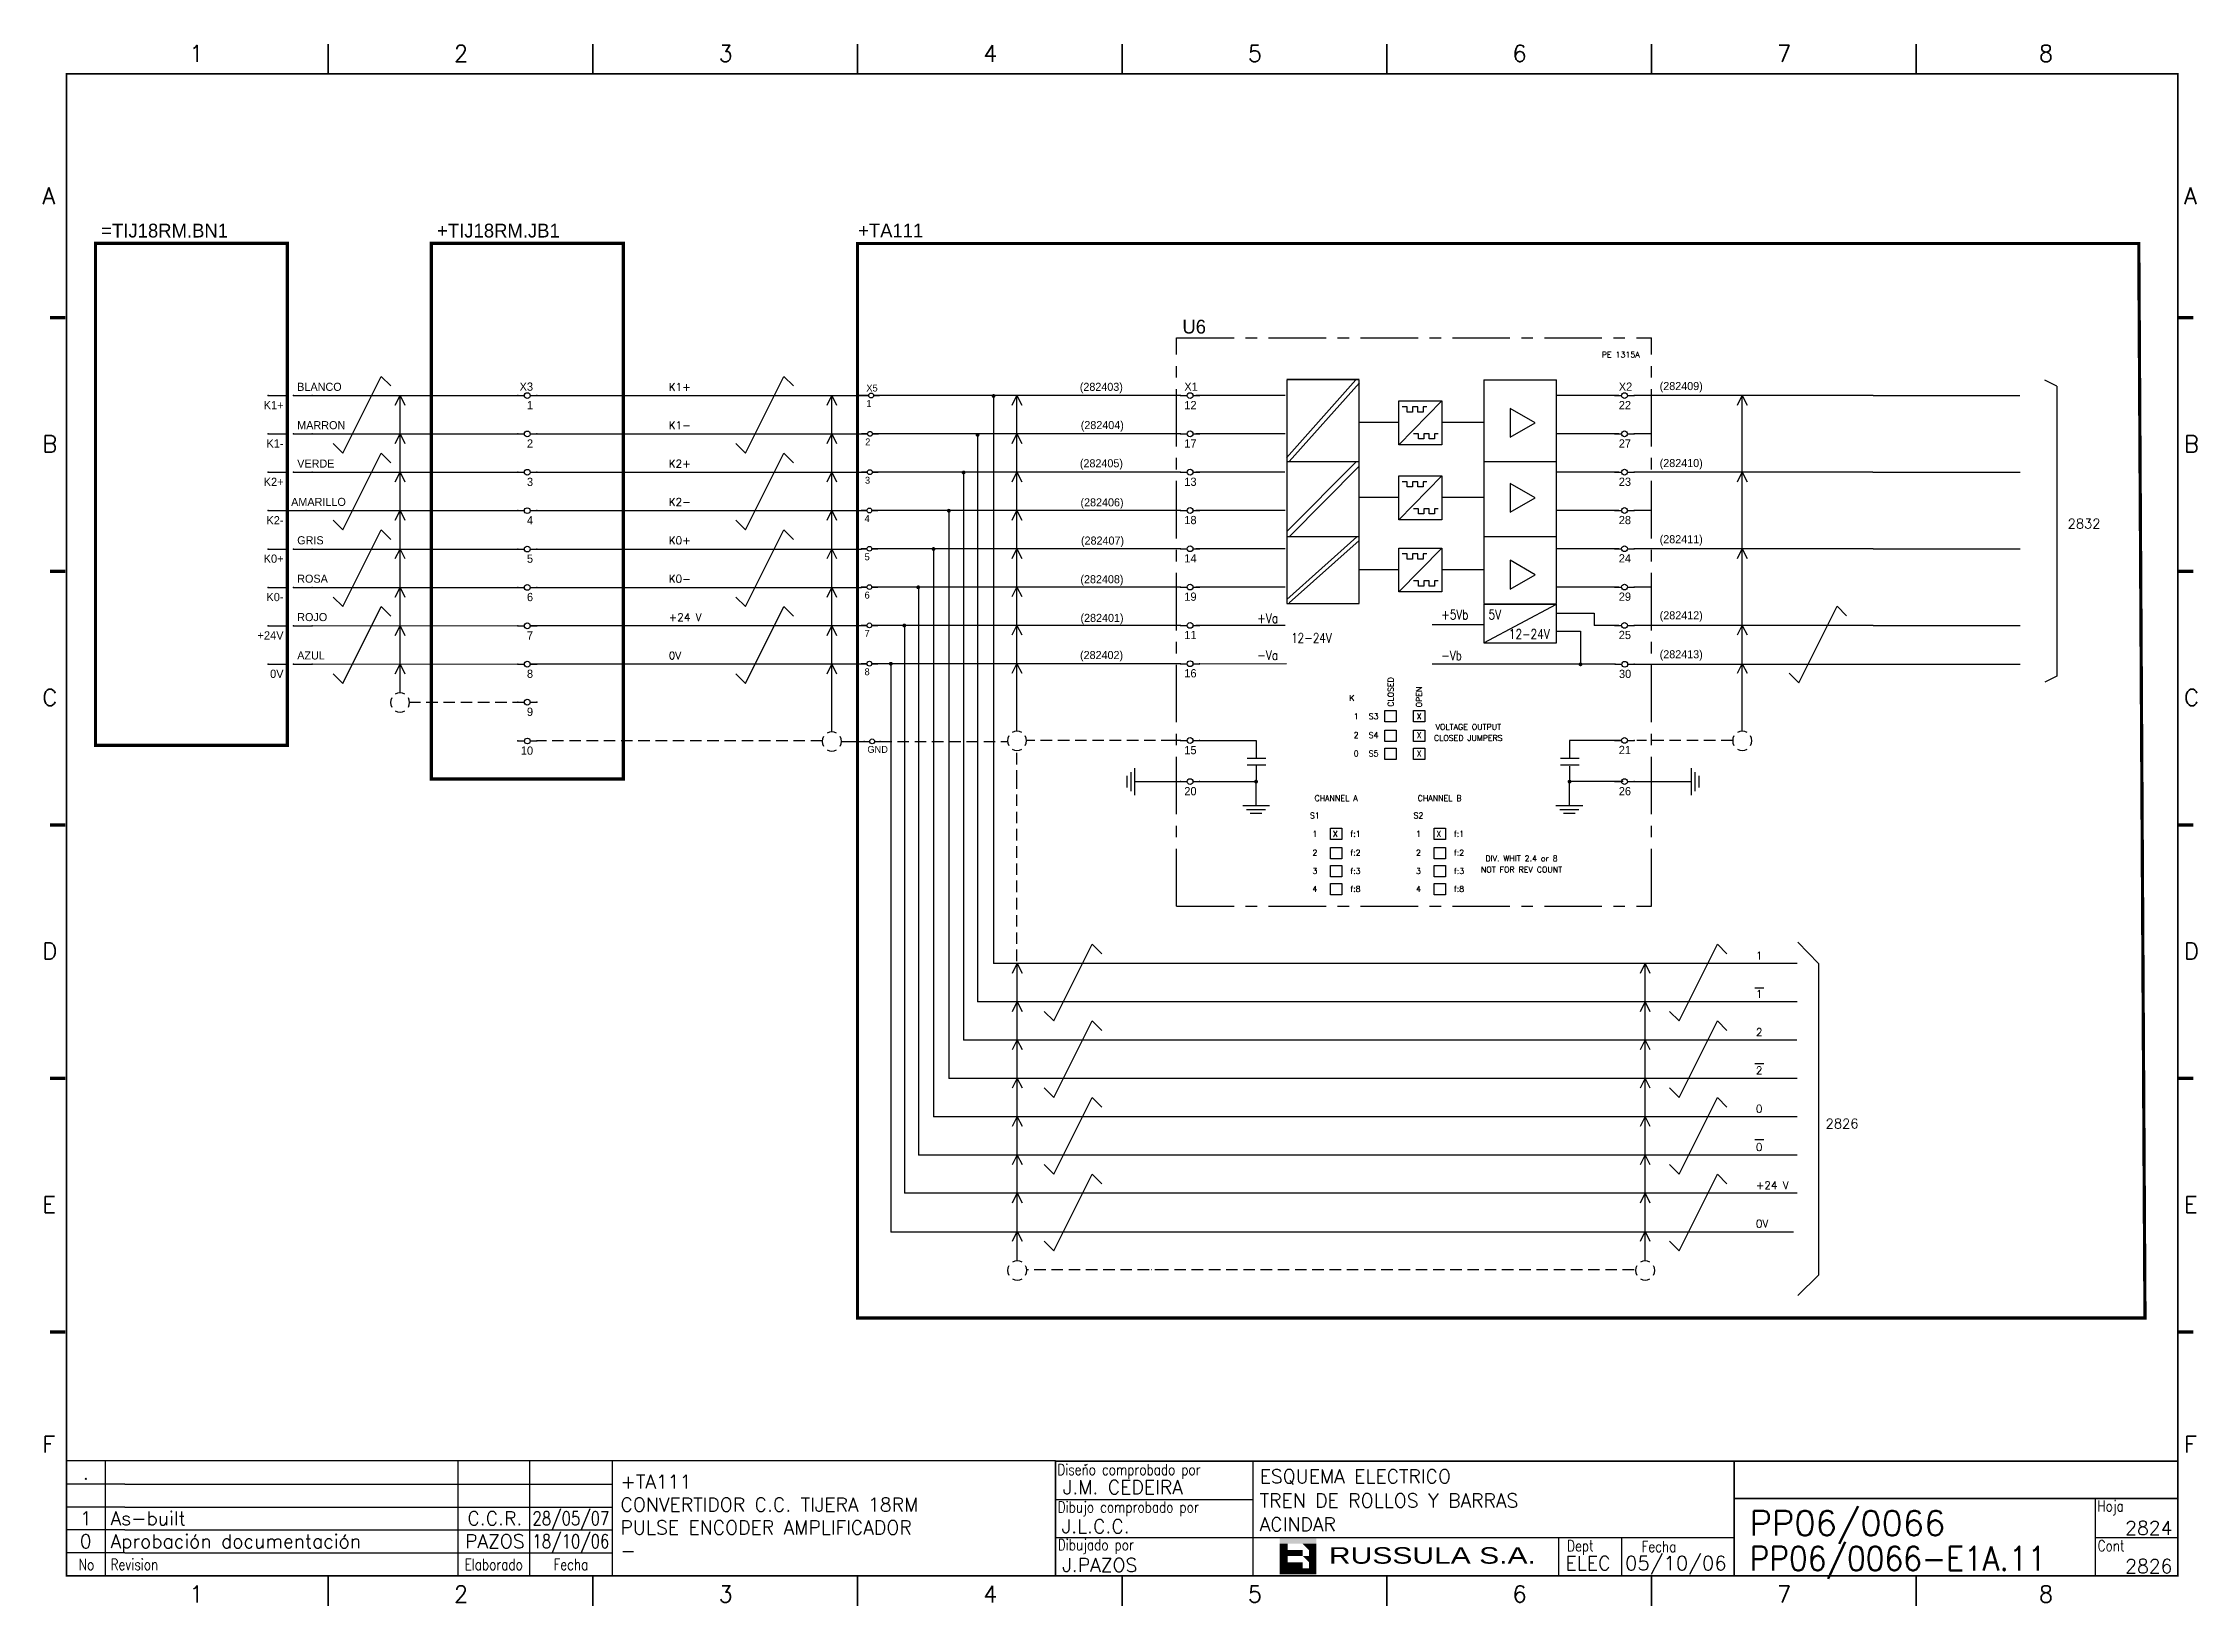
# Model space of a CAD drawing. Extents: x 43 to 605, y -5 to 403.
import ezdxf
from ezdxf.enums import TextEntityAlignment as Align

# ---------------------------------------------------------------- set-up
doc = ezdxf.new("R2010")
doc.units = 0
doc.header["$LTSCALE"] = 12
for name, pattern in [('CENTER', [2, 1.25, -0.25, 0.25, -0.25]), ('DASHDOT', [1, 0.5, -0.25, 0, -0.25]), ('HIDDEN', [0.375, 0.25, -0.125])]:
    doc.linetypes.add(name, pattern=pattern)
doc.layers.get('0').update_dxf_attribs({"linetype": 'CONTINUOUS'})
for name, color, linetype in [('1', 7, 'CONTINUOUS'), ('10', 5, 'CONTINUOUS'), ('102', 7, 'CONTINUOUS'), ('2', 7, 'CONTINUOUS'), ('25', 3, 'CONTINUOUS'), ('25PK', 4, 'CENTER'), ('35', 2, 'CONTINUOUS'), ('8', 1, 'CONTINUOUS'), ('9', 6, 'CONTINUOUS'), ('DIBUJO', 7, 'CONTINUOUS'), ('NODE', 7, 'CONTINUOUS')]:
    doc.layers.add(name, color=color, linetype=linetype)
doc.styles.add('ABBSTYLE', font='ROMANS.SHX', dxfattribs={"width": 0.8})
doc.styles.add('HELVETICA', font='HELV.SHX')
doc.styles.add('LABEL', font='SIMPLEX', dxfattribs={"width": 0.8, "height": 4})
doc.styles.add('ROMANS', font='romans')

# ---------------------------------------------------------------- blocks, each defined once
blk = doc.blocks.new('$030107')
at = {"layer": '102'}
for start, end in [(150, 210), (60, 120), (330, 30), (240, 300)]:
    blk.add_arc((0, 0), 2.5, start, end, dxfattribs=at)
blk = doc.blocks.new('NOD', base_point=(237.5, 170))
at = {"layer": 'NODE'}
blk.add_point((237.5, 170), dxfattribs=at)
blk = doc.blocks.new('$$PLL21C')
for p, q in [((-2.5, 0), (-0.75, 0)), ((0.75, 0), (2.5, 0))]:
    blk.add_line(p, q)
at = {"layer": '2'}
blk.add_circle((0, 0), 0.75, dxfattribs=at)
for p in [(-2.5, 0), (2.5, 0)]:
    blk.add_blockref('NOD', p, dxfattribs=at)
at = {"layer": '8'}
blk.add_attdef('*A', (-1.5, -3.575), '', height=2.15, dxfattribs=at)
at = {"layer": '9'}
blk.add_attdef('ID', (-1.5, 1.25), '', height=2.15, dxfattribs=at)
blk = doc.blocks.new('$$PLR12')
blk.add_line((-2.5, 0), (2.5, 0))
at = {"layer": '2'}
for p in [(-2.5, 0), (2.5, 0)]:
    blk.add_blockref('NOD', p, dxfattribs=at)
at = {"layer": '8'}
blk.add_attdef('*A', text='', height=2.15, dxfattribs=at).set_placement((1.5, -3.575), align=Align.RIGHT)
at = {"layer": '9'}
blk.add_attdef('ID', text='', height=2.15, dxfattribs=at).set_placement((1.5, 1.25), align=Align.RIGHT)
blk = doc.blocks.new('$$PLL21')
blk.add_line((-2.5, 0), (2.5, 0))
at = {"layer": '2'}
for p in [(-2.5, 0), (2.5, 0)]:
    blk.add_blockref('NOD', p, dxfattribs=at)
at = {"layer": '8'}
blk.add_attdef('*A', (-1.5, -3.575), '', height=2.15, dxfattribs=at)
at = {"layer": '9'}
blk.add_attdef('ID', (-1.5, 1.25), '', height=2.15, dxfattribs=at)
blk = doc.blocks.new('$$PLR12C')
for p, q in [((-2.5, 0), (-0.75, 0)), ((0.75, 0), (2.5, 0))]:
    blk.add_line(p, q)
at = {"layer": '2'}
blk.add_circle((0, 0), 0.75, dxfattribs=at)
for p in [(-2.5, 0), (2.5, 0)]:
    blk.add_blockref('NOD', p, dxfattribs=at)
at = {"layer": '8'}
blk.add_attdef('*A', text='', height=2.15, dxfattribs=at).set_placement((1.5, -3.575), align=Align.RIGHT)
at = {"layer": '9'}
blk.add_attdef('ID', text='', height=2.15, dxfattribs=at).set_placement((1.5, 1.25), align=Align.RIGHT)
blk = doc.blocks.new('newcajec')
at = {"layer": '1'}
for p, q in [((179.4, 20.85), (0.13, 20.85)), ((7, 20.85), (7, 0)), ((71, 20.85), (71, 0)), ((84, 20.85), (84, 0.09)), ((99, 20.85), (99, 0)), ((184.64, 20.18), (184.81, 20.01)), ((184.81, 20.01), (185.18, 20.25)), ((215.2, 20.8), (215.2, 0)), ((10.6, 16.64), (0, 16.64)), ((10.6, 16.64), (99, 16.64)), ((10.6, 12.48), (0, 12.48)), ((10.6, 12.48), (99, 12.48)), ((179.4, 13.87), (215.2, 13.87)), ((368, 14.06), (368, 0)), ((10.6, 8.32), (0, 8.32)), ((10.6, 8.32), (99, 8.32)), ((10.6, 4.16), (0, 4.16)), ((10.6, 4.16), (99, 4.16)), ((179.4, 6.93), (267.63, 6.93)), ((267.63, 6.93), (302.5, 6.93)), ((270.63, 6.91), (270.63, 0)), ((282.07, 6.93), (282.07, 0)), ((368, 6.93), (383, 6.93))]:
    blk.add_line(p, q, dxfattribs=at)
for points in [[(47.5, 272.5, 0.3, 0.3, 0), (47.5, 277.91, 0.3, 0.3, 0)], [(95.5, 272.5, 0.3, 0.3, 0), (95.5, 277.91, 0.3, 0.3, 0)], [(143.5, 272.5, 0.3, 0.3, 0), (143.5, 277.91, 0.3, 0.3, 0)], [(191.5, 272.5, 0.3, 0.3, 0), (191.5, 277.91, 0.3, 0.3, 0)], [(239.5, 272.5, 0.3, 0.3, 0), (239.5, 277.91, 0.3, 0.3, 0)], [(287.5, 272.5, 0.3, 0.3, 0), (287.5, 277.91, 0.3, 0.3, 0)], [(335.5, 272.5, 0.3, 0.3, 0), (335.5, 277.91, 0.3, 0.3, 0)], [(-2.99, 228.23, 0.6, 0.6, 0), (-0.18, 228.23, 0.6, 0.6, 0)], [(383.01, 228.23, 0.6, 0.6, 0), (385.82, 228.23, 0.6, 0.6, 0)], [(-2.99, 182.23, 0.6, 0.6, 0), (-0.18, 182.23, 0.6, 0.6, 0)], [(383.01, 182.23, 0.6, 0.6, 0), (385.82, 182.23, 0.6, 0.6, 0)], [(-2.99, 136.23, 0.6, 0.6, 0), (-0.18, 136.23, 0.6, 0.6, 0)], [(383.01, 136.23, 0.6, 0.6, 0), (385.82, 136.23, 0.6, 0.6, 0)], [(-2.99, 90.23, 0.6, 0.6, 0), (-0.18, 90.23, 0.6, 0.6, 0)], [(383.01, 90.23, 0.6, 0.6, 0), (385.82, 90.23, 0.6, 0.6, 0)], [(-2.99, 44.23, 0.6, 0.6, 0), (-0.18, 44.23, 0.6, 0.6, 0)], [(383.01, 44.23, 0.6, 0.6, 0), (385.82, 44.23, 0.6, 0.6, 0)], [(383, 20.8, 0.3, 0.3, 0), (179.4, 20.8, 0.3, 0.3, 0), (179.4, 0, 0.3, 0.3, 0)], [(302.5, 20.8, 0.3, 0.3, 0), (302.5, 0, 0.3, 0.3, 0)], [(302.5, 14, 0.3, 0.3, 0), (383, 14, 0.3, 0.3, 0)], [(47.5, -5.5, 0.3, 0.3, 0), (47.5, -0.09, 0.3, 0.3, 0)], [(95.5, -5.5, 0.3, 0.3, 0), (95.5, -0.09, 0.3, 0.3, 0)], [(143.5, -5.5, 0.3, 0.3, 0), (143.5, -0.09, 0.3, 0.3, 0)], [(191.5, -5.5, 0.3, 0.3, 0), (191.5, -0.09, 0.3, 0.3, 0)], [(239.5, -5.5, 0.3, 0.3, 0), (239.5, -0.09, 0.3, 0.3, 0)], [(287.5, -5.5, 0.3, 0.3, 0), (287.5, -0.09, 0.3, 0.3, 0)], [(335.5, -5.5, 0.3, 0.3, 0), (335.5, -0.09, 0.3, 0.3, 0)]]:
    blk.add_lwpolyline(points, format="xyseb", dxfattribs=at)
at = {"layer": '1', "const_width": 0.3}
blk.add_lwpolyline([(0, 0), (0, 272.5), (383, 272.5), (383, 0)], close=True, dxfattribs=at)
at = {"layer": '2', "color": 14}
for p, q in [((221.42, 4.69), (221.42, 5.81)), ((221.42, 2.47), (221.42, 3.58))]:
    blk.add_line(p, q, dxfattribs=at)
for points in [[(220.05, 5.81), (220.05, 6.92), (226.74, 5.81), (226.74, 6.92)], [(221.42, 2.47), (220.05, 2.47), (221.42, 5.81), (220.05, 5.81)], [(221.42, 4.69), (224.25, 4.69), (221.42, 3.58), (224.25, 3.58)], [(224.25, 5.81), (225.37, 5.81), (225.37, 4.69)], [(225.37, 5.81), (226.74, 5.81), (225.37, 1.35), (226.74, 1.35)], [(224.25, 0.24), (224.25, 2.47), (220.05, 0.24), (220.05, 2.47)], [(224.25, 3.58), (225.37, 3.58), (225.37, 2.47)], [(226.74, 1.35), (226.74, 0.24), (224.25, 1.35), (224.25, 0.24)]]:
    blk.add_solid(points, dxfattribs=at)
at = {"layer": '1', "style": 'ROMANS'}
for s, p in [('1', (22.29, 274.68)), ('2', (70.29, 274.68)), ('3', (118.29, 274.68)), ('4', (166.29, 274.68)), ('5', (214.29, 274.68)), ('6', (262.29, 274.68)), ('7', (310.29, 274.68)), ('8', (357.79, 274.68)), ('A', (-4.37, 248.84)), ('A', (384.13, 248.84)), ('B', (-4.37, 203.84)), ('B', (384.13, 203.84)), ('C', (-4.37, 157.84)), ('C', (384.13, 157.84)), ('D', (-4.37, 111.84)), ('D', (384.13, 111.84)), ('E', (-4.37, 65.84)), ('E', (384.13, 65.84)), ('F', (-4.37, 22.34)), ('F', (384.13, 22.34)), ('1', (22.29, -4.82)), ('2', (70.29, -4.82)), ('3', (118.29, -4.82)), ('4', (166.29, -4.82)), ('5', (214.29, -4.82)), ('6', (262.29, -4.82)), ('7', (310.29, -4.82)), ('8', (357.79, -4.82))]:
    blk.add_text(s, height=3, dxfattribs=at).set_placement(p)
at = {"layer": '1', "style": 'LABEL', "width": 0.8}
for s, p in [('Diseno comprobado por', (179.73, 18.27)), ('Dibujo comprobado por', (179.81, 11.47)), ('Hoja', (368.38, 11.66)), ('Dibujado por', (179.83, 4.64)), ('Fecha', (285.71, 4.3)), ('Cont', (368.43, 4.46)), ('No', (2.23, 1.05)), ('Revision', (8, 1.05))]:
    blk.add_text(s, height=2, dxfattribs=at).set_placement(p)
for s, p in [('Dept', (274.61, 4.44)), ('Elaborado', (77.5, 1.05)), ('Fecha', (91.5, 1.05))]:
    blk.add_text(s, height=2, dxfattribs=at).set_placement(p, align=Align.CENTER)
at = {"layer": '10', "style": 'ROMANS'}
for tag, p in [('REV41', (3.5, 18.74)), ('REV43', (77.7, 18.74)), ('REV31', (3.5, 14.58)), ('REV33', (77.7, 14.58)), ('REV21', (3.5, 10.42)), ('REV23', (77.7, 10.42)), ('REV11', (3.5, 6.27)), ('REV13', (77.7, 6.27))]:
    blk.add_attdef(tag, text='', height=2.5, dxfattribs=at).set_placement(p, align=Align.MIDDLE)
for tag, p, height in [('REV42', (8, 17.49), 2.5), ('REV32', (8, 13.33), 2.5), ('SHEETNAME1', (100.5, 15.83), 2.5), ('DESIGNCHECK', (180.74, 14.83), 2.5), ('DOCUMENTTYPE', (216.43, 16.8), 2.5), ('NOTA', (305.32, 15.8), 3), ('SHEETNAME2', (100.5, 11.67), 2.5), ('OBJECT', (216.43, 12.4), 2.5), ('ORDER', (305.32, 7.3), 4.5), ('REV22', (8, 9.17), 2.5), ('SHEETNAME3', (100.5, 7.51), 2.5), ('DRAWINGCHECK', (180.53, 7.71), 2.5), ('CUSTOMER', (216.43, 8.08), 2.5), ('REV12', (8, 5.01), 2.5), ('SHEETNAME4', (100.5, 3.35), 2.5), ('DOCUMENT_ID', (305.32, 0.93), 4.4), ('USER', (180.63, 0.71), 2.5), ('DEPARTMENT', (271.93, 1.05), 2.5)]:
    blk.add_attdef(tag, p, '', height=height, dxfattribs=at)
for tag, width, p, p2 in [('REV44', 1.221199, (84.53, 17.49), (98.48, 17.49)), ('REV34', 1.221199, (84.53, 13.33), (98.48, 13.33)), ('REV24', 1.221199, (84.53, 9.17), (98.48, 9.17)), ('REV14', 1.221199, (84.53, 5.01), (98.48, 5.01)), ('CREATED2', 7.039915, (282.71, 1.05), (301.14, 1.05))]:
    blk.add_attdef(tag, text='', height=2.5, dxfattribs=dict(at, width=width)).set_placement(p, p2, align=Align.FIT)
for tag, p in [('SHEET', (382, 7.43)), ('NEXTSHEET', (382, 0.5))]:
    blk.add_attdef(tag, text='', height=2.5, dxfattribs=at).set_placement(p, align=Align.RIGHT)
at = {"layer": 'DIBUJO', "color": 14, "style": 'HELVETICA', "width": 1.3}
blk.add_text('RUSSULA S.A.', height=3, dxfattribs=at).set_placement((229, 2.19))

msp = doc.modelspace()

# ---------------------------------------------------------------- linework, layer by layer
for p, q in [((113.02, 310.99), (168.4, 310.99)), ((169.9, 310.99), (256.81, 310.99)), ((113.02, 300.98), (168.4, 300.98)), ((169.9, 300.98), (256.34, 300.99)), ((113.02, 290.96), (168.4, 290.97)), ((169.9, 290.97), (256.34, 290.99)), ((111.44, 280.94), (168.4, 280.96)), ((169.9, 280.96), (256.34, 280.99)), ((113.02, 270.92), (168.4, 270.92)), ((169.9, 270.92), (256.34, 270.92)), ((113.02, 260.9), (168.4, 260.9)), ((169.9, 260.9), (256.34, 260.9)), ((113.02, 250.88), (168.4, 250.93)), ((169.9, 250.93), (256.34, 250.99)), ((113.02, 240.86), (168.4, 240.91)), ((169.9, 240.92), (256.34, 240.99)), ((453.09, 240.83), (405.29, 240.83)), ((458.09, 240.83), (558.78, 240.83)), ((254.83, 220.69), (257.07, 220.71)), ((343.64, 220.93), (359.4, 220.93)), ((359.4, 214.5), (359.4, 210.21)), ((458.04, 210.21), (472.91, 210.21))]:
    msp.add_line(p, q)
at = {"linetype": 'HIDDEN'}
for p, q in [((261.27, 220.71), (294.46, 220.71)), ((337.64, 220.93), (299.46, 220.93)), ((338.64, 220.93), (337.64, 220.93)), ((483.77, 220.92), (458.79, 220.97))]:
    msp.add_line(p, q, dxfattribs=at)
at = {"layer": '2', "color": 7}
for p, q in [((120.99, 295.97), (131.01, 316)), ((131.01, 316), (133.51, 313.5)), ((226.1, 295.97), (236.12, 316)), ((236.12, 316), (238.62, 313.5)), ((367.35, 294.75), (385.45, 315.13)), ((568.38, 313.47), (565.28, 315.03)), ((134.68, 308.49), (135.93, 310.99)), ((135.93, 233.35), (135.93, 310.99)), ((135.93, 310.99), (137.18, 308.49)), ((247.39, 308.49), (248.64, 310.99)), ((248.64, 223.2), (248.64, 310.99)), ((248.64, 310.99), (249.89, 308.49)), ((258.28, 310.99), (255.34, 310.99)), ((339.64, 310.99), (259.54, 310.99)), ((290.81, 310.85), (290.81, 162.73)), ((295.71, 308.49), (296.96, 310.99)), ((296.96, 223.37), (296.96, 310.99)), ((296.96, 310.99), (298.21, 308.49)), ((366.98, 310.99), (343.64, 310.99)), ((367.98, 293.79), (386.33, 314.3)), ((396.6, 298.14), (407.82, 309.58)), ((454.04, 310.99), (437.77, 310.99)), ((520.47, 310.99), (458.04, 310.99)), ((485.02, 308.49), (486.27, 310.99)), ((486.27, 223.37), (486.27, 310.99)), ((486.27, 310.99), (487.52, 308.49)), ((520.47, 310.99), (558.72, 310.99)), ((568.38, 313.47), (568.38, 237.75)), ((396.58, 303.93), (386.31, 303.93)), ((398.77, 308.04), (397.5, 308.04)), ((398.77, 306.69), (398.77, 308.04)), ((400.23, 306.69), (398.77, 306.69)), ((401.55, 308.04), (400.23, 308.04)), ((400.23, 308.04), (400.23, 306.69)), ((401.55, 306.69), (401.55, 308.04)), ((403.01, 306.69), (401.55, 306.69)), ((403.94, 308.04), (403.01, 308.04)), ((403.01, 308.04), (403.01, 306.69)), ((418.8, 303.93), (407.8, 303.93)), ((118.48, 298.47), (120.99, 295.97)), ((134.68, 298.47), (135.93, 300.98)), ((135.93, 300.98), (137.18, 298.47)), ((223.59, 298.47), (226.1, 295.97)), ((247.39, 298.47), (248.64, 300.98)), ((248.64, 300.98), (249.89, 298.47)), ((257.97, 300.99), (256.34, 300.99)), ((339.64, 300.99), (259.23, 300.99)), ((286.7, 300.99), (286.7, 152.73)), ((295.71, 298.49), (296.96, 300.99)), ((296.96, 300.99), (298.21, 298.49)), ((366.98, 300.99), (343.64, 300.99)), ((401.73, 301), (400.46, 301)), ((401.73, 299.65), (401.73, 301)), ((403.2, 299.65), (401.73, 299.65)), ((403.2, 301), (403.2, 299.65)), ((404.51, 301), (403.2, 301)), ((404.51, 299.65), (404.51, 301)), ((405.97, 299.65), (404.51, 299.65)), ((405.97, 301), (405.97, 299.65)), ((406.91, 301), (405.97, 301)), ((454.04, 300.99), (437.77, 300.99)), ((462.54, 300.99), (458.04, 300.99)), ((120.99, 275.93), (131.01, 295.97)), ((131.01, 295.97), (133.51, 293.46)), ((226.1, 275.93), (236.12, 295.97)), ((236.12, 295.97), (238.62, 293.46)), ((367.37, 275.52), (385.46, 293.68)), ((368.06, 274.23), (386.29, 292.58)), ((134.68, 288.45), (135.93, 290.96)), ((135.93, 290.96), (137.18, 288.45)), ((247.39, 288.45), (248.64, 290.96)), ((248.64, 290.96), (249.89, 288.45)), ((257.91, 290.99), (256.34, 290.99)), ((339.64, 290.99), (259.17, 290.99)), ((283.02, 290.99), (283.02, 142.73)), ((295.71, 288.49), (296.96, 290.99)), ((296.96, 290.99), (298.21, 288.49)), ((366.85, 290.99), (343.64, 290.99)), ((396.6, 278.58), (407.82, 290.03)), ((398.77, 288.48), (397.5, 288.48)), ((398.77, 287.13), (398.77, 288.48)), ((400.23, 287.13), (398.77, 287.13)), ((401.55, 288.48), (400.23, 288.48)), ((400.23, 288.48), (400.23, 287.13)), ((401.55, 287.13), (401.55, 288.48)), ((403.01, 287.13), (401.55, 287.13)), ((403.01, 288.48), (403.01, 287.13)), ((403.94, 288.48), (403.01, 288.48)), ((454.04, 290.99), (437.77, 290.99)), ((520.35, 290.99), (458.04, 290.99)), ((485.02, 288.49), (486.27, 290.99)), ((486.27, 290.99), (487.52, 288.49)), ((520.35, 290.99), (558.78, 290.99)), ((396.58, 284.37), (386.31, 284.37)), ((401.73, 281.44), (400.46, 281.44)), ((401.73, 280.09), (401.73, 281.44)), ((403.2, 281.44), (403.2, 280.09)), ((404.51, 281.44), (403.2, 281.44)), ((404.51, 280.09), (404.51, 281.44)), ((406.91, 281.44), (405.97, 281.44)), ((405.97, 281.44), (405.97, 280.09)), ((418.8, 284.37), (407.8, 284.37)), ((118.48, 278.43), (120.99, 275.93)), ((120.99, 255.89), (131.01, 275.93)), ((131.01, 275.93), (133.51, 273.42)), ((134.68, 278.43), (135.93, 280.94)), ((135.93, 280.94), (137.18, 278.43)), ((223.59, 278.43), (226.1, 275.93)), ((226.1, 255.89), (236.12, 275.93)), ((236.12, 275.93), (238.62, 273.42)), ((247.39, 278.43), (248.64, 280.94)), ((248.64, 280.94), (249.89, 278.43)), ((257.81, 280.99), (256.34, 280.99)), ((339.64, 280.99), (259.07, 280.99)), ((279.14, 280.99), (279.14, 132.73)), ((295.71, 278.49), (296.96, 280.99)), ((296.96, 280.99), (298.21, 278.49)), ((366.98, 280.99), (343.64, 280.99)), ((403.2, 280.09), (401.73, 280.09)), ((405.97, 280.09), (404.51, 280.09)), ((454.04, 280.99), (437.77, 280.99)), ((462.54, 280.99), (458.04, 280.99)), ((134.68, 268.42), (135.93, 270.92)), ((135.93, 270.92), (137.18, 268.42)), ((247.39, 268.42), (248.64, 270.92)), ((248.64, 270.92), (249.89, 268.42)), ((257.81, 270.99), (256.34, 270.99)), ((339.64, 270.99), (259.07, 270.99)), ((275.18, 270.99), (275.18, 122.73)), ((295.71, 268.49), (296.96, 270.99)), ((296.96, 270.99), (298.21, 268.49)), ((366.98, 270.99), (343.64, 270.99)), ((367.36, 257.77), (385.63, 274.15)), ((367.99, 256.9), (386.32, 273.19)), ((396.6, 259.74), (407.82, 271.19)), ((454.04, 270.99), (437.77, 270.99)), ((520.47, 270.99), (458.04, 270.99)), ((485.02, 268.49), (486.27, 270.99)), ((486.27, 270.99), (487.52, 268.49)), ((520.47, 270.99), (558.78, 270.99)), ((396.58, 265.53), (386.31, 265.53)), ((398.77, 269.64), (397.5, 269.64)), ((398.77, 268.29), (398.77, 269.64)), ((400.23, 268.29), (398.77, 268.29)), ((401.55, 269.64), (400.23, 269.64)), ((400.23, 269.64), (400.23, 268.29)), ((401.55, 268.29), (401.55, 269.64)), ((403.01, 268.29), (401.55, 268.29)), ((403.94, 269.64), (403.01, 269.64)), ((403.01, 269.64), (403.01, 268.29)), ((418.8, 265.53), (407.8, 265.53)), ((134.68, 258.4), (135.93, 260.9)), ((135.93, 260.9), (137.18, 258.4)), ((247.39, 258.4), (248.64, 260.9)), ((248.64, 260.9), (249.89, 258.4)), ((257.81, 260.99), (256.34, 260.99)), ((339.64, 260.99), (259.07, 260.99)), ((271.23, 260.99), (271.23, 112.73)), ((295.71, 258.49), (296.96, 260.99)), ((296.96, 260.99), (298.21, 258.49)), ((366.98, 260.99), (343.64, 260.99)), ((401.73, 262.6), (400.46, 262.6)), ((401.73, 261.25), (401.73, 262.6)), ((403.2, 261.25), (401.73, 261.25)), ((403.2, 262.6), (403.2, 261.25)), ((404.51, 262.6), (403.2, 262.6)), ((404.51, 261.25), (404.51, 262.6)), ((405.97, 261.25), (404.51, 261.25)), ((406.91, 262.6), (405.97, 262.6)), ((405.97, 262.6), (405.97, 261.25)), ((454.04, 260.99), (437.77, 260.99)), ((462.54, 260.99), (458.04, 260.99)), ((118.48, 258.4), (120.99, 255.89)), ((120.99, 235.85), (131.01, 255.89)), ((131.01, 255.89), (133.51, 253.39)), ((223.59, 258.4), (226.1, 255.89)), ((226.1, 235.85), (236.12, 255.89)), ((236.12, 255.89), (238.62, 253.39)), ((418.83, 246.43), (437.78, 256.55)), ((437.86, 254.22), (447.58, 254.22)), ((447.58, 254.22), (447.58, 251)), ((501.01, 235.99), (511.01, 255.99)), ((511.01, 255.99), (513.51, 253.49)), ((134.68, 248.38), (135.93, 250.88)), ((135.93, 250.88), (137.18, 248.38)), ((247.39, 248.38), (248.64, 250.88)), ((248.64, 250.88), (249.89, 248.38)), ((257.81, 250.99), (256.34, 250.99)), ((339.64, 250.99), (259.07, 250.99)), ((267.6, 250.99), (267.6, 102.73)), ((295.71, 248.49), (296.96, 250.99)), ((296.96, 250.99), (298.21, 248.49)), ((366.98, 250.99), (343.64, 250.99)), ((418.81, 251.15), (405.29, 251.15)), ((437.73, 249.48), (444.03, 249.48)), ((444.03, 249.48), (444.03, 240.99)), ((454.04, 251), (447.58, 251)), ((520.47, 251), (458.04, 251)), ((485.02, 248.49), (486.27, 250.99)), ((486.27, 250.99), (487.52, 248.49)), ((520.47, 251), (558.78, 250.99)), ((118.48, 238.36), (120.99, 235.85)), ((134.68, 238.36), (135.93, 240.86)), ((135.93, 240.86), (137.18, 238.36)), ((223.59, 238.36), (226.1, 235.85)), ((247.39, 238.36), (248.64, 240.86)), ((248.64, 240.86), (249.89, 238.36)), ((257.81, 240.99), (256.34, 240.99)), ((339.64, 240.99), (259.07, 240.99)), ((264.03, 240.99), (264.03, 92.62)), ((295.71, 238.49), (296.96, 240.99)), ((296.96, 240.99), (298.21, 238.49)), ((343.64, 240.99), (367.27, 241)), ((485.02, 238.49), (486.27, 240.99)), ((486.27, 240.99), (487.52, 238.49)), ((498.51, 238.49), (501.01, 235.99)), ((568.38, 237.75), (565.28, 236.2)), ((251.15, 220.69), (254.83, 220.69)), ((359.4, 220.91), (359.4, 216.26)), ((454.79, 220.97), (441.18, 220.97)), ((441.18, 220.97), (441.18, 216.26)), ((361.96, 216.26), (357.01, 216.26)), ((361.96, 214.5), (357.01, 214.5)), ((443.74, 216.26), (438.79, 216.26)), ((443.74, 214.5), (438.79, 214.5)), ((441.18, 214.23), (441.18, 210.56)), ((343.64, 210.21), (359.4, 210.21)), ((455.19, 210.21), (441.18, 210.21)), ((306.58, 147.73), (316.58, 167.73)), ((316.58, 167.73), (319.08, 165.23)), ((469.78, 147.73), (479.78, 167.73)), ((479.78, 167.73), (482.28, 165.23)), ((500.77, 168.32), (506.13, 162.75)), ((500.62, 162.73), (290.81, 162.73)), ((295.78, 160.23), (297.03, 162.73)), ((297.03, 85.09), (297.03, 162.73)), ((297.03, 162.73), (298.28, 160.23)), ((459.67, 160.23), (460.92, 162.73)), ((460.92, 85.09), (460.92, 162.73)), ((460.92, 162.73), (462.17, 160.23)), ((506.13, 162.75), (506.13, 81.37)), ((500.62, 152.73), (286.7, 152.73)), ((295.78, 150.23), (297.03, 152.73)), ((297.03, 152.73), (298.28, 150.23)), ((459.67, 150.23), (460.92, 152.73)), ((460.92, 152.73), (462.17, 150.23)), ((489.58, 156.39), (491.91, 156.39)), ((304.08, 150.23), (306.58, 147.73)), ((306.58, 127.73), (316.58, 147.73)), ((316.58, 147.73), (319.08, 145.23)), ((467.28, 150.23), (469.78, 147.73)), ((469.78, 127.73), (479.78, 147.73)), ((479.78, 147.73), (482.28, 145.23)), ((500.49, 142.73), (283.02, 142.73)), ((295.78, 140.23), (297.03, 142.73)), ((297.03, 142.73), (298.28, 140.23)), ((459.67, 140.23), (460.92, 142.73)), ((460.92, 142.73), (462.17, 140.23)), ((489.58, 136.66), (491.91, 136.66)), ((500.62, 132.73), (279.14, 132.73)), ((295.78, 130.23), (297.03, 132.73)), ((297.03, 132.73), (298.28, 130.23)), ((304.08, 130.23), (306.58, 127.73)), ((459.67, 130.23), (460.92, 132.73)), ((460.92, 132.73), (462.17, 130.23)), ((467.28, 130.23), (469.78, 127.73)), ((306.58, 107.73), (316.58, 127.73)), ((316.58, 127.73), (319.08, 125.23)), ((469.78, 107.73), (479.78, 127.73)), ((479.78, 127.73), (482.28, 125.23)), ((500.62, 122.73), (275.18, 122.73)), ((295.78, 120.23), (297.03, 122.73)), ((297.03, 122.73), (298.28, 120.23)), ((459.67, 120.23), (460.92, 122.73)), ((460.92, 122.73), (462.17, 120.23)), ((500.62, 112.73), (271.23, 112.73)), ((295.78, 110.23), (297.03, 112.73)), ((297.03, 112.73), (298.28, 110.23)), ((459.67, 110.23), (460.92, 112.73)), ((460.92, 112.73), (462.17, 110.23)), ((489.58, 116.81), (491.91, 116.81)), ((304.08, 110.23), (306.58, 107.73)), ((306.58, 87.73), (316.58, 107.73)), ((316.58, 107.73), (319.08, 105.23)), ((467.28, 110.23), (469.78, 107.73)), ((469.78, 87.73), (479.78, 107.73)), ((479.78, 107.73), (482.28, 105.23)), ((500.62, 102.73), (267.6, 102.73)), ((295.78, 100.23), (297.03, 102.73)), ((297.03, 102.73), (298.28, 100.23)), ((459.67, 100.23), (460.92, 102.73)), ((460.92, 102.73), (462.17, 100.23)), ((499.62, 92.62), (264.03, 92.62)), ((295.78, 90.23), (297.03, 92.73)), ((297.03, 92.73), (298.28, 90.23)), ((304.08, 90.23), (306.58, 87.73)), ((459.67, 90.23), (460.92, 92.73)), ((460.92, 92.73), (462.17, 90.23)), ((467.28, 90.23), (469.78, 87.73)), ((506.13, 81.37), (500.77, 76.01))]:
    msp.add_line(p, q, dxfattribs=at)
at = {"layer": '2', "color": 7, "linetype": 'HIDDEN'}
for p, q in [((138.27, 230.96), (166.7, 230.96)), ((246.12, 220.81), (171.66, 220.81)), ((339.64, 220.93), (338.64, 220.93)), ((296.9, 210.21), (296.9, 218.64)), ((296.9, 163.35), (296.9, 211.8)), ((335.96, 82.72), (299.33, 82.72)), ((458.05, 82.72), (331.98, 82.72))]:
    msp.add_line(p, q, dxfattribs=at)
at = {"layer": '2'}
for p, q in [((327.66, 213.71), (327.66, 206.71)), ((472.91, 213.71), (472.91, 206.71)), ((325.66, 211.71), (325.66, 208.71)), ((326.66, 212.71), (326.66, 207.71)), ((327.66, 210.21), (339.64, 210.21)), ((359.37, 203.94), (359.37, 210.21)), ((441.15, 203.94), (441.15, 210.21)), ((473.91, 212.71), (473.91, 207.71)), ((474.91, 211.71), (474.91, 208.71)), ((355.87, 203.94), (362.87, 203.94)), ((356.87, 202.94), (361.87, 202.94)), ((437.65, 203.94), (444.65, 203.94)), ((438.65, 202.94), (443.65, 202.94)), ((357.87, 201.94), (360.87, 201.94)), ((439.65, 201.94), (442.65, 201.94))]:
    msp.add_line(p, q, dxfattribs=at)
at = {"layer": '2', "color": 3, "linetype": 'DASHDOT'}
for points in [[(56.44, 350.75, 0.842, 0.842, 0), (106.53, 350.75, 0.842, 0.842, 0), (106.53, 219.66, 0.842, 0.842, 0), (56.44, 219.66, 0.842, 0.842, 0), (56.44, 350.75, 0.842, 0.842, 0)], [(144.1, 350.75, 0.842, 0.842, 0), (194.19, 350.75, 0.842, 0.842, 0), (194.19, 210.87, 0.842, 0.842, 0), (144.1, 210.87, 0.842, 0.842, 0), (144.1, 350.75, 0.842, 0.842, 0)], [(255.34, 350.67, 0.84, 0.84, 0), (589.77, 350.67, 0.84, 0.84, 0), (591.39, 70.17, 0.84, 0.84, 0), (255.34, 70.17, 0.84, 0.84, 0), (255.34, 350.67, 0.84, 0.84, 0)]]:
    msp.add_lwpolyline(points, format="xyseb", dxfattribs=at)
at = {"layer": '2', "color": 7}
for points, const_width in [([(290.58, 310.88, 1), (291.13, 310.88, 1)], 0.45), ([(286.41, 300.73, 1), (286.96, 300.73, 1)], 0.45), ([(282.75, 290.91, 1), (283.3, 290.91, 1)], 0.45), ([(278.92, 280.92, 1), (279.47, 280.92, 1)], 0.45), ([(274.92, 270.93, 1), (275.47, 270.93, 1)], 0.45), ([(270.92, 260.94, 1), (271.47, 260.94, 1)], 0.45), ([(267.26, 250.96, 1), (267.81, 250.96, 1)], 0.45), ([(263.76, 240.97, 1), (264.31, 240.97, 1)], 0.45), ([(443.77, 240.83, 1), (444.32, 240.83, 1)], 0.45), ([(359.12, 210.21, 1), (359.62, 210.21, 1)], 0.5), ([(441.45, 210.21, -1), (440.95, 210.21, -1)], 0.5)]:
    msp.add_lwpolyline(points, format="xyb", close=True, dxfattribs=dict(at, const_width=const_width))
for points in [[(407.82, 298.12), (396.63, 298.12), (396.63, 309.58), (407.82, 309.58)], [(407.82, 278.56), (396.63, 278.56), (396.63, 290.02), (407.82, 290.02)], [(407.82, 259.72), (396.63, 259.72), (396.63, 271.18), (407.82, 271.18)], [(392.99, 228.73), (395.95, 228.73), (395.95, 225.77), (392.99, 225.77)], [(400.43, 228.73), (403.39, 228.73), (403.39, 225.77), (400.43, 225.77)], [(392.99, 223.67), (395.95, 223.67), (395.95, 220.71), (392.99, 220.71)], [(400.43, 223.67), (403.39, 223.67), (403.39, 220.71), (400.43, 220.71)], [(392.99, 218.95), (395.95, 218.95), (395.95, 215.99), (392.99, 215.99)], [(400.43, 218.95), (403.39, 218.95), (403.39, 215.99), (400.43, 215.99)], [(378.78, 198.05), (381.74, 198.05), (381.74, 195.1), (378.78, 195.1)], [(405.82, 198.05), (408.77, 198.05), (408.77, 195.1), (405.82, 195.1)], [(378.78, 192.99), (381.74, 192.99), (381.74, 190.03), (378.78, 190.03)], [(405.82, 192.99), (408.77, 192.99), (408.77, 190.03), (405.82, 190.03)], [(378.78, 188.27), (381.74, 188.27), (381.74, 185.31), (378.78, 185.31)], [(405.82, 188.27), (408.77, 188.27), (408.77, 185.31), (405.82, 185.31)], [(378.78, 183.61), (381.74, 183.61), (381.74, 180.66), (378.78, 180.66)], [(405.82, 183.61), (408.77, 183.61), (408.77, 180.66), (405.82, 180.66)]]:
    msp.add_lwpolyline(points, close=True, dxfattribs=at)
at = {"layer": '25PK'}
for p, q in [((338.64, 326.03), (462.54, 326.03)), ((338.64, 177.69), (338.64, 326.03)), ((462.54, 177.69), (462.54, 326.03)), ((338.64, 177.69), (462.54, 177.69))]:
    msp.add_line(p, q, dxfattribs=at)
at = {"layer": '35', "color": 7}
for p, q in [((367.36, 315.28), (386.31, 315.28)), ((386.31, 315.22), (367.36, 315.22)), ((386.31, 315.12), (367.36, 315.12)), ((367.36, 315.12), (367.36, 293.79)), ((386.31, 293.79), (386.31, 315.12)), ((418.82, 315.1), (437.77, 315.1)), ((418.82, 315.1), (418.82, 293.79)), ((437.77, 293.79), (437.77, 315.1)), ((367.36, 293.79), (386.31, 293.79)), ((367.36, 293.73), (367.36, 274.18)), ((386.31, 293.73), (367.36, 293.73)), ((386.31, 274.18), (386.31, 293.73)), ((418.82, 293.79), (437.77, 293.79)), ((437.77, 293.73), (418.82, 293.73)), ((418.82, 293.73), (418.82, 274.18)), ((437.77, 274.18), (437.77, 293.73)), ((367.36, 274.18), (386.31, 274.18)), ((367.36, 274.13), (367.36, 256.73)), ((386.31, 274.13), (367.36, 274.13)), ((386.31, 256.73), (386.31, 274.13)), ((418.82, 274.18), (437.77, 274.18)), ((437.77, 274.13), (418.82, 274.13)), ((418.82, 274.13), (418.82, 256.73)), ((437.77, 256.73), (437.77, 274.13)), ((367.36, 256.73), (386.31, 256.73)), ((418.83, 256.66), (437.78, 256.66)), ((418.83, 256.56), (437.78, 256.56)), ((437.78, 256.51), (418.83, 256.51)), ((418.83, 256.51), (418.83, 246.44)), ((437.78, 246.44), (437.78, 256.51)), ((418.83, 246.44), (437.78, 246.44))]:
    msp.add_line(p, q, dxfattribs=at)
for points in [[(425.72, 307.65), (425.72, 300.15), (432.21, 303.9)], [(425.72, 288.05), (425.72, 280.55), (432.21, 284.3)], [(425.72, 267.98), (425.72, 260.48), (432.21, 264.23)]]:
    msp.add_lwpolyline(points, close=True, dxfattribs=at)

# ---------------------------------------------------------------- block references
at = {"layer": '2', "color": 7}
ref = msp.add_blockref('newcajec', (48.86, 2.88), dxfattribs=dict(at, xscale=1.438978202317607, yscale=1.438978202317647, zscale=1.438978202317656))
ref.add_attrib('REV24', '28/05/07', dxfattribs={"layer": '10', "height": 3.597, "style": 'ROMANS', "width": 0.728168}).set_placement((170.49, 16.08), (190.57, 16.08), align=Align.FIT)
ref.add_attrib('SHEETNAME3', 'PULSE ENCODER AMPLIFICADOR', (193.48, 13.68), dxfattribs={"layer": '10', "height": 3.5974, "style": 'ROMANS'})
ref.add_attrib('SHEETNAME2', 'CONVERTIDOR C.C. TIJERA 18RM', (193.48, 19.67), dxfattribs={"layer": '10', "height": 3.5974, "style": 'ROMANS'})
ref.add_attrib('SHEETNAME1', '+TA111', (193.48, 25.65), dxfattribs={"layer": '10', "height": 3.597, "style": 'ROMANS'})
ref.add_attrib('USER', 'J.PAZOS', (308.79, 3.9), dxfattribs={"layer": '10', "height": 3.597, "style": 'ROMANS'})
ref.add_attrib('DRAWINGCHECK', 'J.L.C.C.', (308.64, 13.98), dxfattribs={"layer": '10', "height": 3.597, "style": 'ROMANS'})
ref.add_attrib('DESIGNCHECK', 'J.M. CEDEIRA', (308.94, 24.23), dxfattribs={"layer": '10', "height": 3.5974, "style": 'ROMANS'})
ref.add_attrib('REV22', 'As-built', (60.37, 16.08), dxfattribs={"layer": '10', "height": 3.597, "style": 'ROMANS'})
ref.add_attrib('REV12', 'Aprobación documentación', (60.37, 10.1), dxfattribs={"layer": '10', "height": 3.5974, "style": 'ROMANS'})
ref.add_attrib('REV21', '1', dxfattribs={"layer": '10', "height": 3.6, "style": 'ROMANS'}).set_placement((53.9, 17.88), align=Align.MIDDLE)
ref.add_attrib('REV11', '0', dxfattribs={"layer": '10', "height": 3.6, "style": 'ROMANS'}).set_placement((53.9, 11.9), align=Align.MIDDLE)
ref.add_attrib('REV41', '.', dxfattribs={"layer": '10', "height": 3.6, "style": 'ROMANS'}).set_placement((53.9, 29.86), align=Align.MIDDLE)
ref.add_attrib('SHEETNAME4', '-', (193.48, 7.7), dxfattribs={"layer": '10', "height": 3.6, "style": 'ROMANS'})
ref.add_attrib('REV14', '18/10/06', dxfattribs={"layer": '10', "height": 3.597, "style": 'ROMANS', "width": 0.728168}).set_placement((170.49, 10.1), (190.57, 10.1), align=Align.FIT)
ref.add_attrib('REV23', 'C.C.R.', dxfattribs={"layer": '10', "height": 3.597, "style": 'ROMANS'}).set_placement((160.67, 17.88), align=Align.MIDDLE)
ref.add_attrib('REV13', 'PAZOS', dxfattribs={"layer": '10', "height": 3.597, "style": 'ROMANS'}).set_placement((160.67, 11.9), align=Align.MIDDLE)
ref.add_attrib('DOCUMENT_ID', 'PP06/0066-E1A.11', (488.22, 4.23), dxfattribs={"layer": '10', "height": 6.3315, "style": 'ROMANS', "width": 0.9})
ref.add_attrib('ORDER', 'PP06/0066', (488.22, 13.39), dxfattribs={"layer": '10', "height": 6.475, "style": 'ROMANS'})
ref.add_attrib('CUSTOMER', 'ACINDAR', (360.3, 14.52), dxfattribs={"layer": '10', "height": 3.597, "style": 'ROMANS'})
ref.add_attrib('OBJECT', 'TREN DE ROLLOS Y BARRAS', (360.3, 20.73), dxfattribs={"layer": '10', "height": 3.5974, "style": 'ROMANS'})
ref.add_attrib('DOCUMENTTYPE', 'ESQUEMA ELECTRICO', (360.3, 27.06), dxfattribs={"layer": '10', "height": 3.5974, "style": 'ROMANS'})
ref.add_attrib('CREATED2', '05/10/06', dxfattribs={"layer": '10', "height": 3.597, "style": 'ROMANS', "width": 0.961976}).set_placement((455.67, 4.39), (482.2, 4.39), align=Align.FIT)
ref.add_attrib('DEPARTMENT', 'ELEC', (440.16, 4.39), dxfattribs={"layer": '10', "height": 3.597, "style": 'ROMANS'})
ref.add_attrib('NEXTSHEET', '2826', dxfattribs={"layer": '10', "height": 3.597, "style": 'ROMANS'}).set_placement((598.55, 3.6), align=Align.RIGHT)
ref.add_attrib('SHEET', '2824', dxfattribs={"layer": '10', "height": 3.597, "style": 'ROMANS'}).set_placement((598.55, 13.58), align=Align.RIGHT)
for name, p, xscale, yscale, zscale, values in [('$$PLR12', (104.03, 310.99), 1.00186984390497, 1.00186984390497, 1.001869843905, {'*A': 'K1+'}), ('$$PLR12C', (169.15, 310.99), 1.001869843904984, 1.001869843904984, 1.001869843905, {'ID': 'X3', '*A': '1'}), ('$$PLL21C', (258.91, 310.99), 0.8400000000000318, 0.839999999999975, 0.84, {'ID': 'X5', '*A': '1'}), ('$$PLR12', (104.03, 300.98), 1.00186984390497, 1.00186984390497, 1.001869843905, {'*A': 'K1-'}), ('$$PLR12C', (169.15, 300.98), 1.001869843904984, 1.001869843904984, 1.001869843905, {'*A': '2'}), ('$$PLL21C', (258.6, 300.99), 0.8400000000000318, 0.839999999999975, 0.84, {'*A': '2'}), ('$$PLR12', (104.03, 290.96), 1.00186984390497, 1.00186984390497, 1.001869843905, {'*A': 'K2+'}), ('$$PLR12C', (169.15, 290.96), 1.001869843904984, 1.001869843904984, 1.001869843905, {'*A': '3'}), ('$$PLL21C', (258.54, 290.99), 0.8400000000000318, 0.839999999999975, 0.84, {'*A': '3'}), ('$$PLR12C', (169.15, 280.94), 1.001869843904984, 1.001869843904984, 1.001869843905, {'*A': '4'}), ('$$PLL21C', (258.44, 280.99), 0.8400000000000318, 0.839999999999975, 0.84, {'*A': '4'}), ('$$PLR12', (104.03, 280.94), 1.00186984390497, 1.00186984390497, 1.001869843905, {'*A': 'K2-'}), ('$$PLR12', (104.03, 270.92), 1.00186984390497, 1.00186984390497, 1.001869843905, {'*A': 'K0+'}), ('$$PLR12C', (169.15, 270.92), 1.001869843904984, 1.001869843904984, 1.001869843905, {'*A': '5'}), ('$$PLL21C', (258.44, 270.99), 0.8400000000000318, 0.839999999999975, 0.84, {'*A': '5'}), ('$$PLR12', (104.03, 260.9), 1.00186984390497, 1.00186984390497, 1.001869843905, {'*A': 'K0-'}), ('$$PLR12C', (169.15, 260.9), 1.001869843904984, 1.001869843904984, 1.001869843905, {'*A': '6'}), ('$$PLL21C', (258.44, 260.99), 0.8400000000000318, 0.839999999999975, 0.84, {'*A': '6'}), ('$$PLR12', (104.03, 250.88), 1.00186984390497, 1.00186984390497, 1.001869843905, {'*A': '+24V'}), ('$$PLR12C', (169.15, 250.88), 1.001869843904984, 1.001869843904984, 1.001869843905, {'*A': '7'}), ('$$PLL21C', (258.44, 250.99), 0.8400000000000318, 0.839999999999975, 0.84, {'*A': '7'}), ('$$PLR12', (104.03, 240.86), 1.00186984390497, 1.00186984390497, 1.001869843905, {'*A': '0V'}), ('$$PLR12C', (169.15, 240.86), 1.001869843904984, 1.001869843904984, 1.001869843905, {'*A': '8'}), ('$$PLL21C', (258.44, 240.99), 0.8400000000000318, 0.839999999999975, 0.84, {'*A': '8'}), ('$$PLR12C', (169.15, 230.94), 1.001869843904984, 1.001869843904984, 1.001869843905, {'*A': '9'}), ('$$PLR12C', (169.16, 220.81), 1.001869843904984, 1.001869843904984, 1.001869843905, {'*A': '10'}), ('$$PLL21C', (259.17, 220.71), 0.8400000000000318, 0.839999999999975, 0.84, {'*A': 'GND'})]:
    msp.add_blockref(name, p, dxfattribs=dict(at, xscale=xscale, yscale=yscale, zscale=zscale)).add_auto_attribs(values)
at = {"layer": '2'}
ref = msp.add_blockref('$$PLL21', (110.57, 310.99), dxfattribs=dict(at, xscale=0.981832447026883, yscale=0.981832447026883, zscale=0.9818324470269001))
ref.add_attrib('ID', 'BLANCO', (109.09, 312.22), dxfattribs={"layer": '9', "height": 2.111})
at = {"layer": '2', "color": 7}
for p, values in [((342.14, 310.99), {'ID': 'X1', '*A': '12'}), ((455.54, 310.99), {'ID': 'X2', '*A': '22'}), ((342.14, 300.99), {'*A': '17'}), ((455.54, 300.99), {'*A': '27'}), ((342.14, 290.99), {'*A': '13'}), ((455.54, 290.99), {'*A': '23'}), ((342.14, 280.99), {'*A': '18'}), ((455.54, 280.99), {'*A': '28'}), ((342.14, 270.99), {'*A': '14'}), ((455.54, 270.99), {'*A': '24'}), ((342.14, 260.99), {'*A': '19'}), ((455.54, 260.99), {'*A': '29'}), ((342.14, 250.99), {'*A': '11'}), ((455.54, 250.99), {'*A': '25'}), ((342.14, 240.99), {'*A': '16'}), ((455.59, 240.83), {'*A': '30'}), ((342.14, 220.93), {'*A': '15'}), ((455.54, 220.97), {'*A': '21'}), ((342.14, 210.21), {'*A': '20'}), ((455.54, 210.21), {'*A': '26'})]:
    msp.add_blockref('$$PLL21C', p, dxfattribs=at).add_auto_attribs(values)
at = {"layer": '2'}
ref = msp.add_blockref('$$PLL21', (110.57, 300.98), dxfattribs=dict(at, xscale=0.981832447026883, yscale=0.981832447026883, zscale=0.9818324470269001))
ref.add_attrib('ID', 'MARRON', (109.09, 302.2), dxfattribs={"layer": '9', "height": 2.111})
ref = msp.add_blockref('$$PLL21', (110.57, 290.96), dxfattribs=dict(at, xscale=0.981832447026883, yscale=0.981832447026883, zscale=0.9818324470269001))
ref.add_attrib('ID', 'VERDE', (109.09, 292.18), dxfattribs={"layer": '9', "height": 2.111})
ref = msp.add_blockref('$$PLL21', (108.99, 280.94), dxfattribs=dict(at, xscale=0.981832447026883, yscale=0.981832447026883, zscale=0.9818324470269001))
ref.add_attrib('ID', 'AMARILLO', (107.51, 282.17), dxfattribs={"layer": '9', "height": 2.111})
ref = msp.add_blockref('$$PLL21', (110.57, 270.92), dxfattribs=dict(at, xscale=0.981832447026883, yscale=0.981832447026883, zscale=0.9818324470269001))
ref.add_attrib('ID', 'GRIS', (109.09, 272.15), dxfattribs={"layer": '9', "height": 2.111})
ref = msp.add_blockref('$$PLL21', (110.57, 260.9), dxfattribs=dict(at, xscale=0.981832447026883, yscale=0.981832447026883, zscale=0.9818324470269001))
ref.add_attrib('ID', 'ROSA', (109.09, 262.13), dxfattribs={"layer": '9', "height": 2.111})
ref = msp.add_blockref('$$PLL21', (110.57, 250.88), dxfattribs=dict(at, xscale=0.981832447026883, yscale=0.981832447026883, zscale=0.9818324470269001))
ref.add_attrib('ID', 'ROJO', (109.09, 252.11), dxfattribs={"layer": '9', "height": 2.111})
ref = msp.add_blockref('$$PLL21', (110.57, 240.86), dxfattribs=dict(at, xscale=0.981832447026883, yscale=0.981832447026883, zscale=0.9818324470269001))
ref.add_attrib('ID', 'AZUL', (109.09, 242.09), dxfattribs={"layer": '9', "height": 2.111})
at = {"layer": '2', "color": 7, "xscale": 1.00186984390497, "yscale": 1.00186984390497, "zscale": 1.001869843905}
for p in [(135.93, 230.85), (248.64, 220.7)]:
    msp.add_blockref('$030107', p, dxfattribs=at)
at = {"layer": '2', "color": 7}
for p in [(296.96, 220.87), (486.27, 220.87), (297.03, 82.59), (460.92, 82.59)]:
    msp.add_blockref('$030107', p, dxfattribs=at)

# ---------------------------------------------------------------- texts
at = {"layer": '2', "color": 6}
for s, height, p in [('=TIJ18RM.BN1', 3.6067, (57.94, 352.25)), ('+TIJ18RM.JB1', 3.6067, (145.6, 352.25)), ('+TA111', 3.6, (255.5, 352.27)), ('U6', 3.6, (340.14, 327.17)), ('(282403)', 2.1, (313.36, 312.22)), ('(282409)', 2.1, (464.72, 312.42)), ('(282404)', 2.1, (313.61, 302.23)), ('(282405)', 2.1, (313.38, 292.26)), ('(282410)', 2.1, (464.72, 292.32)), ('(282406)', 2.1, (313.54, 282.06)), ('(282407)', 2.1, (313.67, 272.09)), ('(282411)', 2.1, (464.72, 272.44)), ('(282408)', 2.1, (313.52, 261.99)), ('(282401)', 2.1, (313.54, 251.9)), ('(282412)', 2.1, (464.72, 252.57)), ('(282402)', 2.1, (313.42, 242.2)), ('(282413)', 2.1, (464.72, 242.4))]:
    msp.add_text(s, height=height, dxfattribs=at).set_placement(p)
at = {"layer": '2', "color": 7, "style": 'ROMANS'}
for s, p in [('PE 1315A', (454.56, 321.67)), ('K', (384.38, 232.04)), ('1', (385.49, 227.25)), ('S3', (390.04, 227.25)), ('X', (401.95, 227.25)), ('VOLTAGE OUTPUT', (414.77, 224.49)), ('2', (385.49, 222.33)), ('S4', (390.04, 222.33)), ('X', (401.95, 222.33)), ('CLOSED JUMPERS', (414.77, 221.58)), ('0', (385.49, 217.54)), ('S5', (390.04, 217.54)), ('X', (401.95, 217.54)), ('CHANNEL A', (380.25, 205.89)), ('CHANNEL B', (407.29, 205.89)), ('S1', (374.72, 201.36)), ('1', (374.72, 196.57)), ('X', (380.07, 196.57)), ('f:1', (385.3, 196.57)), ('S2', (401.75, 201.36)), ('1', (401.75, 196.57)), ('X', (407.1, 196.57)), ('f:1', (412.34, 196.57)), ('2', (374.72, 191.65)), ('f:2', (385.3, 191.65)), ('2', (401.75, 191.65)), ('f:2', (412.34, 191.65)), ('3', (374.72, 186.86)), ('f:3', (385.3, 186.86)), ('3', (401.75, 186.86)), ('f:3', (412.34, 186.86)), ('NOT FOR REV COUNT', (428.66, 187.24)), ('DIV. WHIT 2.4 or 8', (428.66, 190.15)), ('4', (374.72, 182.2)), ('f:8', (385.3, 182.2)), ('4', (401.75, 182.2)), ('f:8', (412.34, 182.2))]:
    msp.add_text(s, height=1.5, dxfattribs=at).set_placement(p, align=Align.MIDDLE)
for s, height, p in [('K1+', 2.004, (206.06, 312.25)), ('K1-', 2.004, (206.06, 302.23)), ('K2+', 2.004, (206.06, 292.21)), ('K2-', 2.004, (206.06, 282.19)), ('K0+', 2.004, (206.06, 272.17)), ('K0-', 2.004, (206.06, 262.15)), ('+24 V', 2.004, (206.06, 252.13)), ('0V', 2.004, (206.06, 242.12)), ('1', 2, (489.81, 163.8)), ('1', 2, (489.81, 153.8)), ('2', 2, (489.81, 143.8)), ('2', 2, (489.81, 133.8)), ('0', 2, (489.81, 123.8)), ('0', 2, (489.81, 113.8)), ('+24 V', 2, (489.81, 103.8)), ('0V', 2, (489.81, 93.8))]:
    msp.add_text(s, height=height, dxfattribs=at).set_placement(p)
for s, p in [('CLOSED', (394.52, 233.61)), ('OPEN', (401.89, 232.29))]:
    msp.add_text(s, height=1.5, rotation=90, dxfattribs=at).set_placement(p, align=Align.MIDDLE)
at = {"layer": '2', "color": 7, "char_height": 2.5, "attachment_point": 1, "style": 'ROMANS'}
for s, insert, width in [('{\\C1;2832}', (571.21, 278.8), 16.7309), ('{\\C1;2826}', (508.04, 122.19), 15.52)]:
    msp.add_mtext(s, dxfattribs=dict(at, insert=insert, width=width))
at = {"layer": '25', "color": 7, "style": 'ABBSTYLE', "width": 0.8}
for s, p in [('+Va', (359.69, 251.61)), ('+5Vb', (407.7, 252.56)), ('5V', (420.06, 252.56)), ('12-24V', (368.51, 246.46)), ('12-24V', (425.38, 247.47)), ('-Va', (359.69, 241.97)), ('-Vb', (407.7, 241.89))]:
    msp.add_text(s, height=2.5, dxfattribs=at).set_placement(p)

doc.saveas('drawing.dxf')
